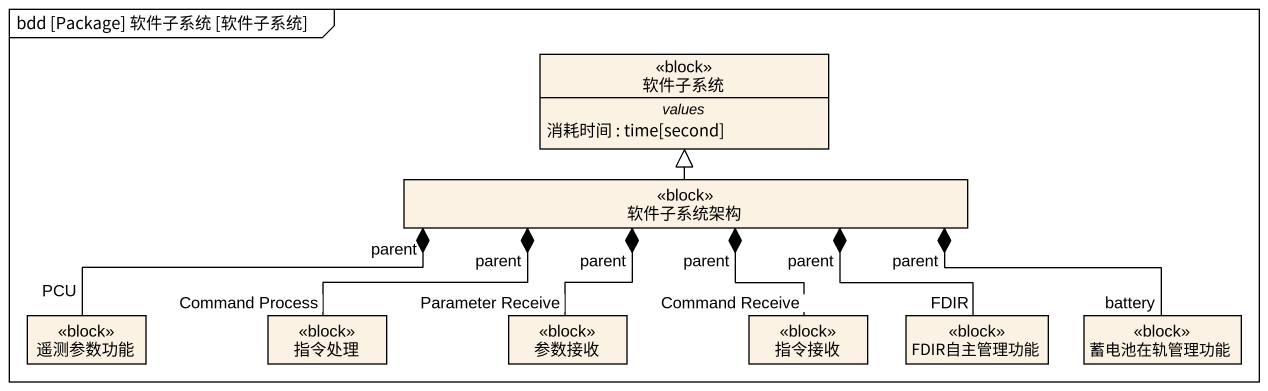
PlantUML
@startuml
mainframe bdd [Package] 软件子系统 [软件子系统]
hide circle
hide empty members
class 软件子系统 <<block>> {
  -- values --
  消耗时间 : time[second]
}
class 软件子系统架构 <<block>>
class 遥测参数功能 <<block>>
class 指令处理 <<block>>
class 参数接收 <<block>>
class 指令接收 <<block>>
class FDIR自主管理功能 <<block>>
class 蓄电池在轨管理功能 <<block>>
软件子系统架构 -up-|> 软件子系统
软件子系统架构 "parent" *-left- "PCU" 遥测参数功能
软件子系统架构 "parent" *-left- "Command Process" 指令处理
软件子系统架构 "parent" *-- "Parameter Receive" 参数接收
软件子系统架构 "parent" *-- "Command Receive" 指令接收
软件子系统架构 "parent" *-right- "FDIR" FDIR自主管理功能
软件子系统架构 "parent" *-right- "battery" 蓄电池在轨管理功能
@enduml
